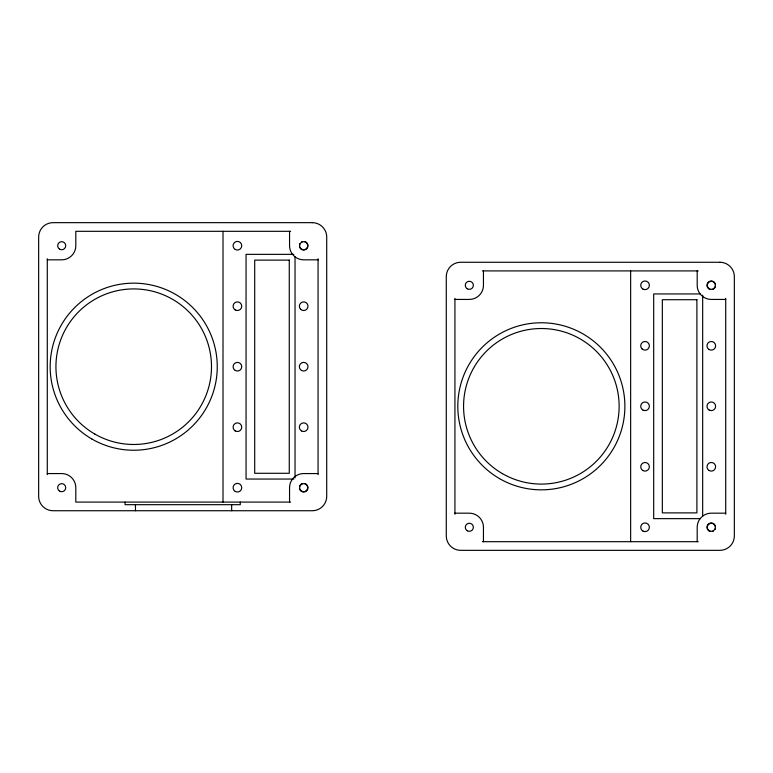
<?xml version="1.0" encoding="UTF-8"?>
<svg xmlns="http://www.w3.org/2000/svg" width="773" height="773" viewBox="0 0 773 773"><rect width="100%" height="100%" fill="white"/><g stroke="black" fill="none" stroke-linecap="round" stroke-linejoin="round"><path stroke-width="1.16" d="M290.59 231.311L75.812 231.311L75.812 245.708A14.117 14.117 0 0 1 61.695 259.825L47.288 259.825M293.837 254.356L246.056 254.356L246.056 479.047L293.837 479.047M318.07 259.825L303.673 259.825A14.117 14.117 0 0 1 289.556 245.708L289.556 231.311M482.381 270.908L698.222 270.908M700.27 293.953L653.687 293.953L653.687 518.644L700.27 518.644M454.93 299.431L469.327 299.431A14.117 14.117 0 0 0 483.444 285.314L483.444 270.908M725.712 299.431L711.305 299.431A14.117 14.117 0 0 1 697.188 285.314L697.188 270.908M47.288 473.569L61.695 473.569A14.117 14.117 0 0 1 75.812 487.686L75.812 502.092L290.59 502.092M318.07 473.569L303.673 473.569A14.117 14.117 0 0 0 289.556 487.686L289.556 502.092M454.93 513.175L469.327 513.175A14.117 14.117 0 0 1 483.444 527.292L483.444 541.689M725.712 513.175L711.305 513.175A14.117 14.117 0 0 0 697.188 527.292L697.188 541.689M482.381 541.689L698.222 541.689M725.712 298.378L725.712 514.229M702.667 295.151L702.667 516.238M630.642 270.908L630.642 541.689M454.93 298.378L454.93 514.229M318.07 258.771L318.07 474.622M295.025 256.762L295.025 477.849M240.297 502.092L240.297 504.682L125.071 504.682L125.071 502.092M231.658 504.682L231.658 510.731M223.011 231.311L223.011 502.092M135.459 504.682L135.459 510.731M47.288 258.771L47.288 474.622M715.479 286.425A4.319 4.319 0 0 1 712.426 289.489M710.184 289.489A4.319 4.319 0 0 1 708.252 282.261A4.319 4.319 0 0 1 715.479 284.193M715.479 528.403A4.319 4.319 0 0 1 715.044 529.447M713.469 531.032A4.319 4.319 0 0 1 712.426 531.466M710.184 531.466A4.319 4.319 0 0 1 708.252 524.229A4.319 4.319 0 0 1 715.479 526.171M304.794 241.534A4.319 4.319 0 0 1 306.726 248.771A4.319 4.319 0 0 1 299.499 246.829M299.499 244.597A4.319 4.319 0 0 1 299.934 243.553M301.509 241.968A4.319 4.319 0 0 1 302.552 241.534M304.794 483.512A4.319 4.319 0 0 1 306.726 490.739A4.319 4.319 0 0 1 299.499 488.807M299.499 486.575A4.319 4.319 0 0 1 302.552 483.512M312.311 222.663L53.057 222.663A14.407 14.407 0 0 0 38.65 237.069L38.65 496.334A14.407 14.407 0 0 0 53.057 510.731L312.311 510.731A14.407 14.407 0 0 0 326.718 496.334L326.718 237.069A14.407 14.407 0 0 0 312.311 222.663M289.266 260.115L254.704 260.115L254.704 473.289L289.266 473.289L289.266 260.115M719.943 262.269L460.689 262.269A14.407 14.407 0 0 0 446.282 276.666L446.282 535.931A14.407 14.407 0 0 0 460.689 550.337L719.943 550.337A14.407 14.407 0 0 0 734.35 535.931L734.35 276.666A14.407 14.407 0 0 0 719.943 262.269M696.898 299.711L662.335 299.711L662.335 512.885L696.898 512.885L696.898 299.711M499.58 478.651A83.542 83.542 0 0 0 624.884 406.298A83.542 83.542 0 0 0 499.58 333.955A83.542 83.542 0 0 0 499.58 478.651M709.141 349.551A4.319 4.319 0 0 0 715.624 345.802A4.319 4.319 0 0 0 709.141 342.062A4.319 4.319 0 0 0 709.141 349.551M642.885 410.038A4.319 4.319 0 0 0 649.368 406.298A4.319 4.319 0 0 0 642.885 402.559A4.319 4.319 0 0 0 642.885 410.038M642.885 470.535A4.319 4.319 0 0 0 649.368 466.795A4.319 4.319 0 0 0 642.885 463.056A4.319 4.319 0 0 0 642.885 470.535M642.885 289.054A4.319 4.319 0 0 0 649.368 285.314A4.319 4.319 0 0 0 642.885 281.565A4.319 4.319 0 0 0 642.885 289.054M709.141 410.038A4.319 4.319 0 0 0 715.624 406.298A4.319 4.319 0 0 0 709.141 402.559A4.319 4.319 0 0 0 709.141 410.038M641.996 348.865A4.319 4.319 0 0 0 649.223 346.922A4.319 4.319 0 0 0 643.928 341.627A4.319 4.319 0 0 0 641.996 348.865M642.885 531.032A4.319 4.319 0 0 0 649.368 527.292A4.319 4.319 0 0 0 642.885 523.543A4.319 4.319 0 0 0 642.885 531.032M709.141 470.535A4.319 4.319 0 0 0 715.624 466.795A4.319 4.319 0 0 0 709.141 463.056A4.319 4.319 0 0 0 709.141 470.535M467.307 288.802A4.029 4.029 0 0 0 473.366 285.314A4.029 4.029 0 0 0 467.307 281.816A4.029 4.029 0 0 0 467.307 288.802M709.285 288.802A4.029 4.029 0 0 0 715.334 285.314A4.029 4.029 0 0 0 709.285 281.816A4.029 4.029 0 0 0 709.285 288.802M502.46 473.656A77.773 77.773 0 0 0 619.125 406.298A77.773 77.773 0 0 0 502.46 338.941A77.773 77.773 0 0 0 502.46 473.656M467.307 530.78A4.029 4.029 0 0 0 473.366 527.292A4.029 4.029 0 0 0 467.307 523.794A4.029 4.029 0 0 0 467.307 530.78M709.285 530.78A4.029 4.029 0 0 0 715.334 527.292A4.029 4.029 0 0 0 709.285 523.794A4.029 4.029 0 0 0 709.285 530.78M91.939 439.045A83.542 83.542 0 0 0 217.252 366.702A83.542 83.542 0 0 0 91.939 294.349A83.542 83.542 0 0 0 91.939 439.045M300.62 309.258A4.319 4.319 0 0 0 307.847 307.325A4.319 4.319 0 0 0 302.552 302.03A4.319 4.319 0 0 0 300.62 309.258M235.253 370.441A4.319 4.319 0 0 0 241.736 366.702A4.319 4.319 0 0 0 235.253 362.962A4.319 4.319 0 0 0 235.253 370.441M235.253 430.938A4.319 4.319 0 0 0 241.736 427.198A4.319 4.319 0 0 0 235.253 423.449A4.319 4.319 0 0 0 235.253 430.938M235.253 249.457A4.319 4.319 0 0 0 241.736 245.708A4.319 4.319 0 0 0 235.253 241.968A4.319 4.319 0 0 0 235.253 249.457M301.509 370.441A4.319 4.319 0 0 0 307.992 366.702A4.319 4.319 0 0 0 301.509 362.962A4.319 4.319 0 0 0 301.509 370.441M235.253 309.944A4.319 4.319 0 0 0 241.736 306.205A4.319 4.319 0 0 0 235.253 302.465A4.319 4.319 0 0 0 235.253 309.944M235.253 491.435A4.319 4.319 0 0 0 241.736 487.686A4.319 4.319 0 0 0 235.253 483.946A4.319 4.319 0 0 0 235.253 491.435M301.509 430.938A4.319 4.319 0 0 0 307.992 427.198A4.319 4.319 0 0 0 301.509 423.449A4.319 4.319 0 0 0 301.509 430.938M59.676 249.206A4.029 4.029 0 0 0 65.724 245.708A4.029 4.029 0 0 0 59.676 242.22A4.029 4.029 0 0 0 59.676 249.206M300.823 248.568A4.029 4.029 0 0 0 307.567 246.751A4.029 4.029 0 0 0 302.63 241.814A4.029 4.029 0 0 0 300.823 248.568M94.828 434.059A77.773 77.773 0 0 0 211.493 366.702A77.773 77.773 0 0 0 94.828 299.344A77.773 77.773 0 0 0 94.828 434.059M59.676 491.184A4.029 4.029 0 0 0 65.724 487.686A4.029 4.029 0 0 0 59.676 484.198A4.029 4.029 0 0 0 59.676 491.184M301.654 491.184A4.029 4.029 0 0 0 307.702 487.686A4.029 4.029 0 0 0 301.654 484.198A4.029 4.029 0 0 0 301.654 491.184"/></g></svg>
